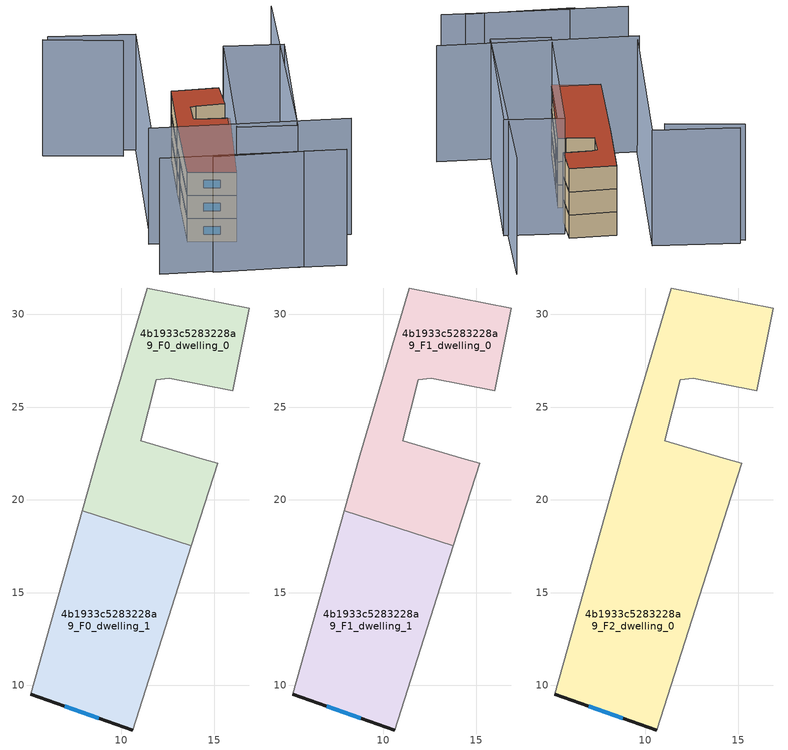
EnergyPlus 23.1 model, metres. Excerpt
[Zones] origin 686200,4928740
4b1933c5283228a9_F0_dwelling_0
 floor ground (EU_floor_Construction): 16.9,30.34 16.02,25.89 12.59,26.56 11.88,26.47 11.04,23.18 14.24,22.25 15.2,21.97 13.78,17.52 7.89,19.41 8.72,22.37 11.39,31.42 z0
 wall adiabatic (EU_wall_Construction): 11.88,26.47 12.59,26.56 16.02,25.89 16.9,30.34 11.39,31.42 8.72,22.37 7.89,19.41 13.78,17.52 15.2,21.97 14.24,22.25 11.04,23.18 11.88,26.47 z0:3
4b1933c5283228a9_F0_dwelling_1
 floor ground (EU_floor_Construction): 13.78,17.52 10.61,7.6 5.12,9.51 7.89,19.41 z0
 wall outside (EU_wall_Construction): 5.12,9.51 10.61,7.6 z0:3
 wall adiabatic (EU_wall_Construction): 10.61,7.6 13.78,17.52 7.89,19.41 5.12,9.51 z0:3
 window (EU_Window_Construction): 6.95,8.87 8.78,8.23 z1:2
4b1933c5283228a9_F1_dwelling_0
 floor to 4b1933c5283228a9_F0_dwelling_0 (EU_floor_Construction): 16.9,30.34 16.02,25.89 12.59,26.56 11.88,26.47 11.04,23.18 14.24,22.25 15.2,21.97 13.78,17.52 7.89,19.41 8.72,22.37 11.39,31.42 z3
 wall adiabatic (EU_wall_Construction): 11.88,26.47 12.59,26.56 16.02,25.89 16.9,30.34 11.39,31.42 8.72,22.37 7.89,19.41 13.78,17.52 15.2,21.97 14.24,22.25 11.04,23.18 11.88,26.47 z3:6
4b1933c5283228a9_F1_dwelling_1
 floor to 4b1933c5283228a9_F0_dwelling_1 (EU_floor_Construction): 13.78,17.52 10.61,7.6 5.12,9.51 7.89,19.41 z3
 wall outside (EU_wall_Construction): 5.12,9.51 10.61,7.6 z3:6
 wall adiabatic (EU_wall_Construction): 10.61,7.6 13.78,17.52 7.89,19.41 5.12,9.51 z3:6
 window (EU_Window_Construction): 6.95,8.87 8.78,8.23 z4:5
4b1933c5283228a9_F2_dwelling_0
 floor to 4b1933c5283228a9_F1_dwelling_0 (EU_floor_Construction): 16.9,30.34 16.02,25.89 12.59,26.56 11.88,26.47 11.04,23.18 14.24,22.25 15.2,21.97 13.78,17.52 7.89,19.41 8.72,22.37 11.39,31.42 z6
 floor to 4b1933c5283228a9_F1_dwelling_1 (EU_floor_Construction): 13.78,17.52 10.61,7.6 5.12,9.51 7.89,19.41 z6
 wall outside (EU_wall_Construction): 5.12,9.51 10.61,7.6 z6:9
 wall adiabatic (EU_wall_Construction): 10.61,7.6 15.2,21.97 14.24,22.25 11.04,23.18 11.88,26.47 12.59,26.56 16.02,25.89 16.9,30.34 11.39,31.42 8.72,22.37 5.12,9.51 z6:9
 window (EU_Window_Construction): 6.95,8.87 8.78,8.23 z7:8
 roof outside (EU_roof_Construction): 10.61,7.6 15.2,21.97 14.24,22.25 11.04,23.18 11.88,26.47 12.59,26.56 16.02,25.89 16.9,30.34 11.39,31.42 8.72,22.37 5.12,9.51 z9
shading: -1.01,2.32 6.24,0.53 / 5.72,0.75 20.42,-3.08 / 5,0.58 17.65,-2.28 / -1.41,38.7 8.54,35.69 / 8.54,35.69 1.05,10.93 / 23.94,4.83 0.7,10.61 / 6.51,34.58 -2.27,38.05 / 17.4,5.24 26.16,37.47 / 23.84,26.93 17.4,5.24 / 17.4,5.24 10.52,7.28 / 10.52,7.28 16.96,28.98 / 16.96,28.98 23.84,26.93 z0:15
[Building]
EU S2 Campaign: North Axis=0; Terrain=City; Solar Distribution=FullExterior
[Site:Location]
Bologna: Latitude=44.5; Longitude=11.25; Time Zone=1; Elevation=37
[SizingPeriod:WeatherFileDays]
AnnualSizingPeriod: Begin Month=1; Begin Day of Month=1; End Month=12; End Day of Month=31; Day of Week for Start Day=Monday; Use Weather File Daylight Saving Period=No; Use Weather File Rain and Snow Indicators=No
[MATERIAL]
EU_InternalMass_Material: Roughness=MediumRough; Thickness=0.1; Conductivity=1; Density=1800; Specific Heat=900; Thermal Absorptance=0.9; Solar Absorptance=0.7; Visible Absorptance=0.7
[MATERIAL:NOMASS] Roughness=MediumRough; Thermal Absorptance=0.9; Solar Absorptance=0.7; Visible Absorptance=0.7
Name | Thermal Resistance
EU_wall_NoMass | 0.937881
EU_roof_NoMass | 0.548572
EU_floor_NoMass | 0.71348
[WINDOWMATERIAL:SIMPLEGLAZINGSYSTEM]
EU_Window_SimpleGlazing: UFactor=4.25633; Solar Heat Gain Coefficient=0.85; Visible Transmittance=0.85
[CONSTRUCTION]
EU_wall_Construction: EU_wall_NoMass
EU_roof_Construction: EU_roof_NoMass
EU_floor_Construction: EU_floor_NoMass
EU_InternalMass_Construction: EU_InternalMass_Material
EU_Window_Construction: EU_Window_SimpleGlazing
[ZONE] Type=1; Multiplier=1; Ceiling Height=autocalculate; Floor Area=autocalculate; Part of Total Floor Area=Yes
Name | Volume
4b1933c5283228a9_F0_dwelling_0; 4b1933c5283228a9_F1_dwelling_0 | 186.204
4b1933c5283228a9_F2_dwelling_0 | 372.415
4b1933c5283228a9_F0_dwelling_1; 4b1933c5283228a9_F1_dwelling_1 | 186.211
[INTERNALMASS] Construction=EU_InternalMass_Construction
Name | Zone or ZoneList | Surface Area
4b1933c5283228a9_F0_dwelling_0_EU_InternalMass | 4b1933c5283228a9_F0_dwelling_0 | 62.0681
4b1933c5283228a9_F0_dwelling_1_EU_InternalMass | 4b1933c5283228a9_F0_dwelling_1 | 62.0702
4b1933c5283228a9_F1_dwelling_0_EU_InternalMass | 4b1933c5283228a9_F1_dwelling_0 | 62.0681
4b1933c5283228a9_F1_dwelling_1_EU_InternalMass | 4b1933c5283228a9_F1_dwelling_1 | 62.0702
4b1933c5283228a9_F2_dwelling_0_EU_InternalMass | 4b1933c5283228a9_F2_dwelling_0 | 124.138
[OTHEREQUIPMENT] Fuel Type=Electricity; Design Level Calculation Method=Watts/Area; Power per Zone Floor Area=1; Fraction Latent=0; Fraction Radiant=0; Fraction Lost=0; Carbon Dioxide Generation Rate=0; EndUse Subcategory=EU_Step8_InternalGains
Name | Zone or ZoneList or Space or SpaceList | Schedule
EU_Step8_InternalGain_4b1933c5283228a9_F0_dwelling_0_f000 | 4b1933c5283228a9_F0_dwelling_0 | EU_Step8_GainSchedule_4b1933c5283228a9_F0_dwelling_0_f000
EU_Step8_InternalGain_4b1933c5283228a9_F0_dwelling_1_f000 | 4b1933c5283228a9_F0_dwelling_1 | EU_Step8_GainSchedule_4b1933c5283228a9_F0_dwelling_1_f000
EU_Step8_InternalGain_4b1933c5283228a9_F1_dwelling_0_f000 | 4b1933c5283228a9_F1_dwelling_0 | EU_Step8_GainSchedule_4b1933c5283228a9_F1_dwelling_0_f000
EU_Step8_InternalGain_4b1933c5283228a9_F1_dwelling_1_f000 | 4b1933c5283228a9_F1_dwelling_1 | EU_Step8_GainSchedule_4b1933c5283228a9_F1_dwelling_1_f000
EU_Step8_InternalGain_4b1933c5283228a9_F2_dwelling_0_f000 | 4b1933c5283228a9_F2_dwelling_0 | EU_Step8_GainSchedule_4b1933c5283228a9_F2_dwelling_0_f000
[ZONEVENTILATION:DESIGNFLOWRATE] Schedule=EU_AlwaysOn; Design Flow Rate Calculation Method=AirChanges/Hour; Air Changes per Hour=0.687892; Ventilation Type=Natural; Fan Pressure Rise=0; Fan Total Efficiency=1; Constant Term Coefficient=1; Temperature Term Coefficient=0; Velocity Term Coefficient=0; Velocity Squared Term Coefficient=0; Minimum Indoor Temperature=-100; Maximum Indoor Temperature=100; Delta Temperature=-100; Minimum Outdoor Temperature=-100; Maximum Outdoor Temperature=100; Maximum Wind Speed=40
Name | Zone or ZoneList or Space or SpaceList
EU_ConstantAir_4b1933c5283228a9_F0_dwelling_0 | 4b1933c5283228a9_F0_dwelling_0
EU_ConstantAir_4b1933c5283228a9_F0_dwelling_1 | 4b1933c5283228a9_F0_dwelling_1
EU_ConstantAir_4b1933c5283228a9_F1_dwelling_0 | 4b1933c5283228a9_F1_dwelling_0
EU_ConstantAir_4b1933c5283228a9_F1_dwelling_1 | 4b1933c5283228a9_F1_dwelling_1
EU_ConstantAir_4b1933c5283228a9_F2_dwelling_0 | 4b1933c5283228a9_F2_dwelling_0
[HVACTEMPLATE:THERMOSTAT] Constant Heating Setpoint=20; Constant Cooling Setpoint=50
EU_HeatOnly_4b1933c5283228a9_F0_dwelling_0; EU_HeatOnly_4b1933c5283228a9_F0_dwelling_1; EU_HeatOnly_4b1933c5283228a9_F1_dwelling_0; EU_HeatOnly_4b1933c5283228a9_F1_dwelling_1; EU_HeatOnly_4b1933c5283228a9_F2_dwelling_0
[HVACTEMPLATE:ZONE:IDEALLOADSAIRSYSTEM] System Availability Schedule=EU_AlwaysOn; Maximum Heating Supply Air Temperature=50; Minimum Cooling Supply Air Temperature=13; Maximum Heating Supply Air Humidity Ratio=0.0156; Minimum Cooling Supply Air Humidity Ratio=0.0077; Heating Limit=NoLimit; Cooling Limit=NoLimit; Heating Availability Schedule=EU_AlwaysOn; Cooling Availability Schedule=EU_CoolingOff; Dehumidification Control Type=ConstantSensibleHeatRatio; Cooling Sensible Heat Ratio=0.7; Dehumidification Setpoint=60; Humidification Control Type=None; Humidification Setpoint=30; Outdoor Air Method=None; Outdoor Air Flow Rate per Person=0.00944; Outdoor Air Flow Rate per Zone Floor Area=0; Outdoor Air Flow Rate per Zone=0; Demand Controlled Ventilation Type=None; Outdoor Air Economizer Type=NoEconomizer; Heat Recovery Type=None; Sensible Heat Recovery Effectiveness=0.7; Latent Heat Recovery Effectiveness=0.65
Name | Template Thermostat
4b1933c5283228a9_F0_dwelling_0 | EU_HeatOnly_4b1933c5283228a9_F0_dwelling_0
4b1933c5283228a9_F0_dwelling_1 | EU_HeatOnly_4b1933c5283228a9_F0_dwelling_1
4b1933c5283228a9_F1_dwelling_0 | EU_HeatOnly_4b1933c5283228a9_F1_dwelling_0
4b1933c5283228a9_F1_dwelling_1 | EU_HeatOnly_4b1933c5283228a9_F1_dwelling_1
4b1933c5283228a9_F2_dwelling_0 | EU_HeatOnly_4b1933c5283228a9_F2_dwelling_0
[SIZING:ZONE] Zone Cooling Design Supply Air Temperature Input Method=SupplyAirTemperature; Zone Cooling Design Supply Air Temperature=13; Zone Heating Design Supply Air Temperature Input Method=SupplyAirTemperature; Zone Heating Design Supply Air Temperature=50; Zone Cooling Design Supply Air Humidity Ratio=0.008; Zone Heating Design Supply Air Humidity Ratio=0.008; Cooling Design Air Flow Method=DesignDay; Cooling Design Air Flow Rate=0; Cooling Minimum Air Flow per Zone Floor Area=0.000762; Cooling Minimum Air Flow=0; Cooling Minimum Air Flow Fraction=0.2; Heating Design Air Flow Method=DesignDay; Heating Design Air Flow Rate=0; Heating Maximum Air Flow per Zone Floor Area=0.002032; Heating Maximum Air Flow=0.141576; Heating Maximum Air Flow Fraction=0.3; Account for Dedicated Outdoor Air System=No; Dedicated Outdoor Air System Control Strategy=NeutralSupplyAir; Dedicated Outdoor Air Low Setpoint Temperature for Design=autosize; Dedicated Outdoor Air High Setpoint Temperature for Design=autosize; Zone Load Sizing Method=Sensible Load Only No Latent Load; Zone Latent Cooling Design Supply Air Humidity Ratio Input Method=HumidityRatioDifference; Zone Cooling Design Supply Air Humidity Ratio Difference=0.005; Zone Latent Heating Design Supply Air Humidity Ratio Input Method=HumidityRatioDifference; Zone Humidification Design Supply Air Humidity Ratio Difference=0.005
4b1933c5283228a9_F0_dwelling_0; 4b1933c5283228a9_F0_dwelling_1; 4b1933c5283228a9_F1_dwelling_0; 4b1933c5283228a9_F1_dwelling_1; 4b1933c5283228a9_F2_dwelling_0
[SCHEDULE:CONSTANT]
Name | Hourly Value
EU_AlwaysOn | 1
EU_CoolingOff | 0
[SCHEDULE:FILE] Column Number=1; Rows to Skip at Top=0; Number of Hours of Data=8760; Column Separator=Comma; Interpolate to Timestep=No; Minutes per Item=60; Adjust Schedule for Daylight Savings=Yes
Name | File
EU_Step8_GainSchedule_4b1933c5283228a9_F0_dwelling_0_f000 | ../../schedules/4b1933c5283228a9/4b1933c5283228a9_F0_dwelling_0_f000_gain.csv
EU_Step8_GainSchedule_4b1933c5283228a9_F0_dwelling_1_f000 | ../../schedules/4b1933c5283228a9/4b1933c5283228a9_F0_dwelling_1_f000_gain.csv
EU_Step8_GainSchedule_4b1933c5283228a9_F1_dwelling_0_f000 | ../../schedules/4b1933c5283228a9/4b1933c5283228a9_F1_dwelling_0_f000_gain.csv
EU_Step8_GainSchedule_4b1933c5283228a9_F1_dwelling_1_f000 | ../../schedules/4b1933c5283228a9/4b1933c5283228a9_F1_dwelling_1_f000_gain.csv
EU_Step8_GainSchedule_4b1933c5283228a9_F2_dwelling_0_f000 | ../../schedules/4b1933c5283228a9/4b1933c5283228a9_F2_dwelling_0_f000_gain.csv
